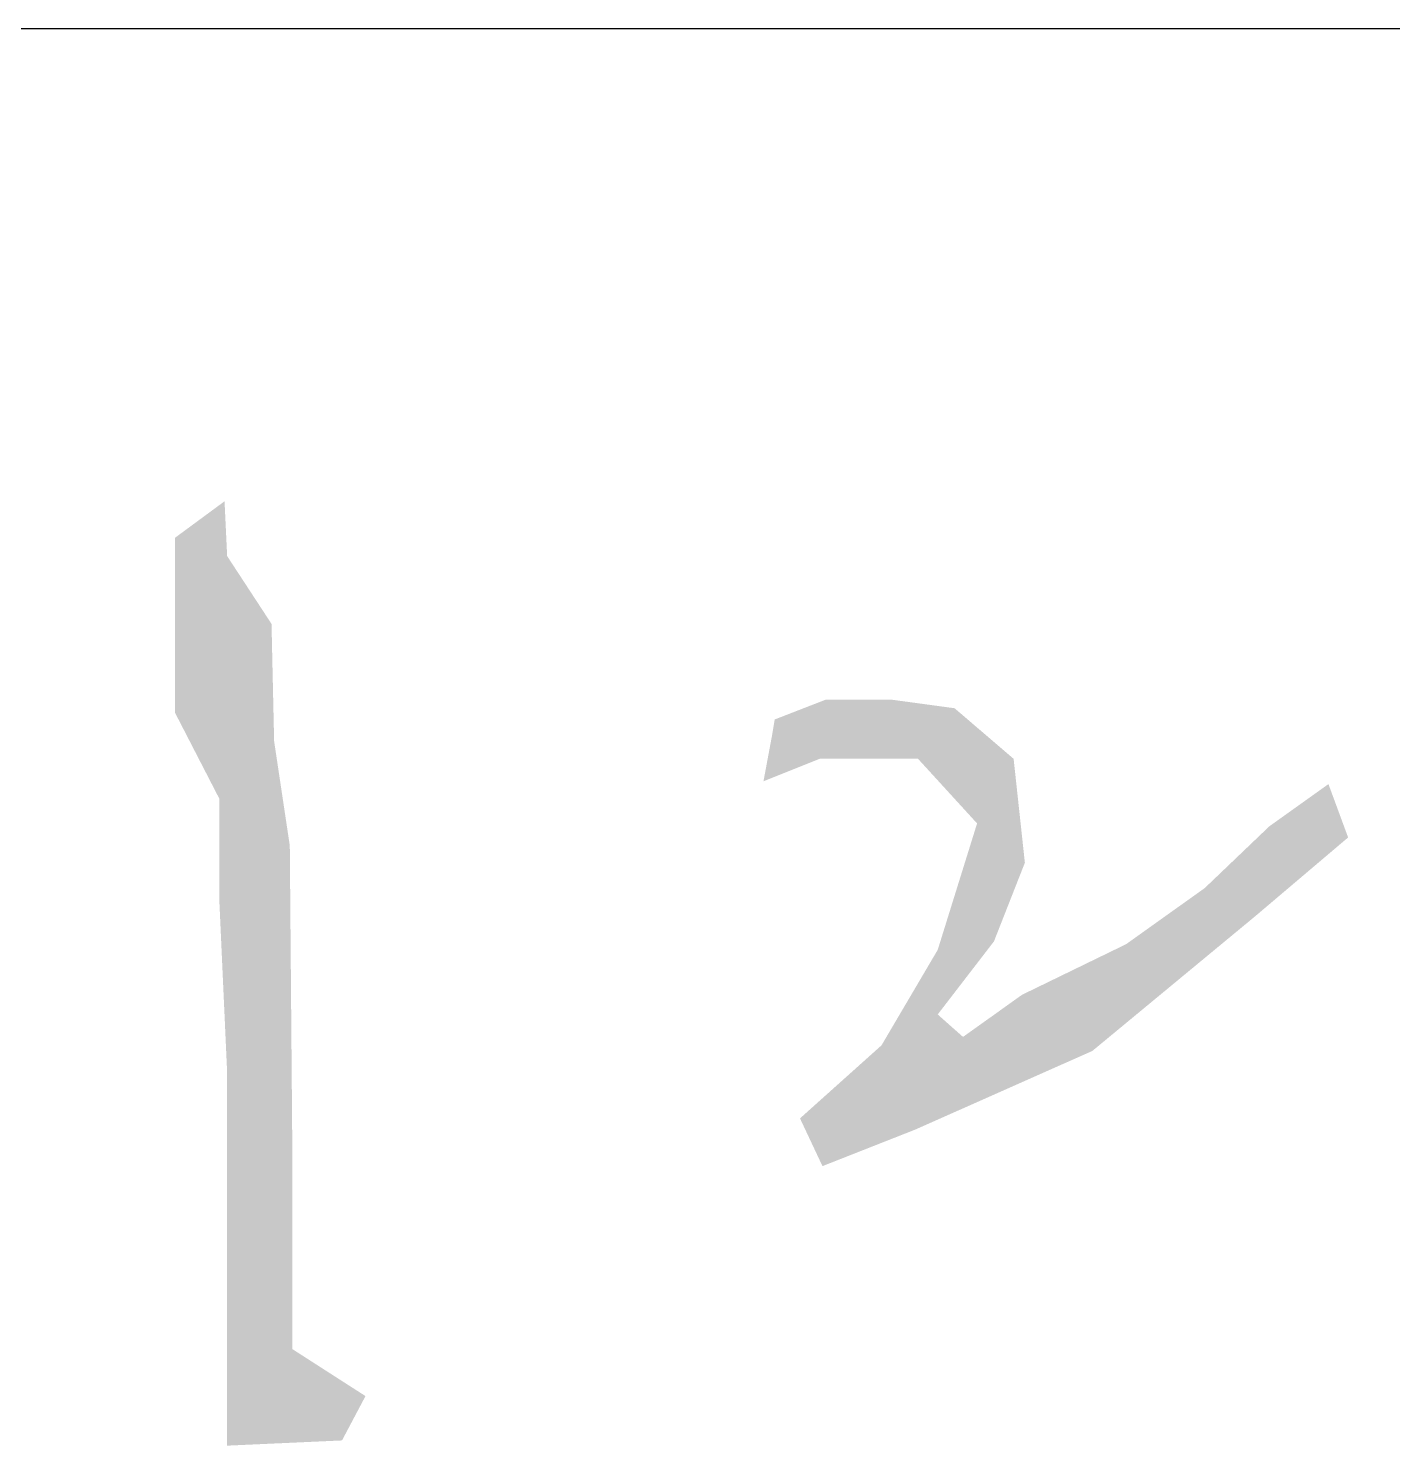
# Model space of a CAD drawing. Extents: x -2746917 to -971774, y -3334247 to -3250358.
# Drawn here: x -2281639.9 to -2281207.4, y -3307778.7 to -3307329.6 of the extents above; entities that cross this region are included whole.
import ezdxf

# ---------------------------------------------------------------- set-up
doc = ezdxf.new("R2010")
doc.units = 0
doc.header["$LTSCALE"] = 1000
doc.header["$MEASUREMENT"] = 0
doc.layers.get('0').update_dxf_attribs({"linetype": 'CONTINUOUS'})
doc.layers.add('HATCH', color=254, linetype='CONTINUOUS')
doc.layers.add('PUB_TITLE', color=4, linetype='CONTINUOUS')

# ---------------------------------------------------------------- blocks, each defined once
blk = doc.blocks.new('*U3516')
for points in [[(696353.71, -16157.17), (696375.68, -16286.32), (696375.68, -16140.99)], [(696375.68, -16140.99), (696378.27, -16393.52), (696378.27, -16139.09)], [(696375.68, -16336.7), (696375.68, -16140.99), (696378.27, -16393.52)], [(696378.27, -16393.52), (696378.27, -16139.09), (696379.56, -16421.94)], [(696353.71, -16243.71), (696353.71, -16157.17), (696375.68, -16286.32)], [(696650.74, -16247.11), (696663.28, -16270.48), (696663.28, -16242.24)], [(696663.28, -16242.24), (696673.02, -16266.58), (696673.02, -16238.46)], [(696673.02, -16238.46), (696674.41, -16266.58), (696674.41, -16237.92)], [(696674.41, -16237.92), (696675.8, -16266.58), (696675.8, -16237.38)], [(696721.74, -16266.58), (696721.74, -16239.08), (696731.49, -16277.24)], [(696731.49, -16277.24), (696731.49, -16240.41), (696739.84, -16286.38)], [(696739.84, -16286.38), (696739.84, -16241.55), (696744.02, -16290.95)], [(696649.35, -16255.46), (696650.74, -16275.48), (696650.74, -16247.11)], [(696744.02, -16290.95), (696744.02, -16245.12), (696750.98, -16298.57)], [(696895.77, -16299.96), (696925.01, -16313.78), (696925.01, -16279.1)], [(696744.02, -16320.92), (696750.98, -16367.83), (696750.98, -16298.57)], [(696888.81, -16306.61), (696895.77, -16338.56), (696895.77, -16299.96)], [(696863.75, -16330.56), (696888.81, -16344.46), (696888.81, -16306.61)], [(696739.84, -16334.33), (696744.02, -16376.87), (696744.02, -16320.92)], [(696731.49, -16361.15), (696739.84, -16382.29), (696739.84, -16334.33)], [(696824.77, -16358.37), (696863.75, -16365.18), (696863.75, -16330.56)], [(696721.74, -16377.7), (696731.49, -16445.21), (696731.49, -16361.15)], [(696808.06, -16366.49), (696824.77, -16397.41), (696824.77, -16358.37)], [(696774.65, -16382.73), (696808.06, -16411.22), (696808.06, -16366.49)], [(696709.21, -16398.98), (696720.35, -16450.16), (696720.35, -16380.07)], [(696720.35, -16380.07), (696721.74, -16449.54), (696721.74, -16377.7)], [(696769.08, -16386.38), (696773.26, -16426.67), (696773.26, -16383.4)], [(696773.26, -16383.4), (696774.65, -16426.05), (696774.65, -16382.73)], [(696759.34, -16393.34), (696769.08, -16428.53), (696769.08, -16386.38)], [(696750.98, -16399.3), (696759.34, -16432.85), (696759.34, -16393.34)], [(696703.64, -16408.44), (696709.21, -16454.54), (696709.21, -16398.98)], [(696744.02, -16404.27), (696750.98, -16436.56), (696750.98, -16399.3)], [(696675.8, -16433.38), (696703.64, -16456.73), (696703.64, -16408.44)], [(696674.41, -16434.62), (696675.8, -16467.69), (696675.8, -16433.38)], [(696663.28, -16444.6), (696673.02, -16465.28), (696673.02, -16435.87)], [(696673.02, -16435.87), (696674.41, -16468.24), (696674.41, -16434.62)], [(696673.02, -16465.28), (696673.02, -16435.87), (696674.41, -16468.24)]]:
    blk.add_solid(points)
at = {"extrusion": (0, 0, -1)}
for points in [[(-696378.27, -16139.09), (-696379.56, -16421.94), (-696379.56, -16166.21)], [(-696379.56, -16606.63), (-696379.56, -16166.21), (-696401.54, -16605.63)], [(-696379.56, -16166.21), (-696401.54, -16605.63), (-696401.54, -16199.79)], [(-696401.54, -16605.63), (-696401.54, -16199.79), (-696402.83, -16605.57)], [(-696401.54, -16199.79), (-696402.83, -16605.57), (-696402.83, -16257.91)], [(-696663.28, -16270.48), (-696663.28, -16242.24), (-696673.02, -16266.58)], [(-696673.02, -16266.58), (-696673.02, -16238.46), (-696674.41, -16266.58)], [(-696674.41, -16266.58), (-696674.41, -16237.92), (-696675.8, -16266.58)], [(-696675.8, -16266.58), (-696675.8, -16237.38), (-696703.64, -16266.58)], [(-696675.8, -16237.38), (-696703.64, -16266.58), (-696703.64, -16237.38)], [(-696703.64, -16266.58), (-696703.64, -16237.38), (-696709.21, -16266.58)], [(-696703.64, -16237.38), (-696709.21, -16266.58), (-696709.21, -16237.38)], [(-696709.21, -16266.58), (-696709.21, -16237.38), (-696720.35, -16266.58)], [(-696709.21, -16237.38), (-696720.35, -16266.58), (-696720.35, -16238.89)], [(-696720.35, -16266.58), (-696720.35, -16238.89), (-696721.74, -16266.58)], [(-696720.35, -16238.89), (-696721.74, -16266.58), (-696721.74, -16239.08)], [(-696721.74, -16239.08), (-696731.49, -16277.24), (-696731.49, -16240.41)], [(-696731.49, -16240.41), (-696739.84, -16286.38), (-696739.84, -16241.55)], [(-696739.84, -16241.55), (-696744.02, -16290.95), (-696744.02, -16245.12)], [(-696650.74, -16275.48), (-696650.74, -16247.11), (-696663.28, -16270.48)], [(-696744.02, -16245.12), (-696750.98, -16298.57), (-696750.98, -16251.09)], [(-696750.98, -16367.83), (-696750.98, -16251.09), (-696759.34, -16356.98)], [(-696750.98, -16251.09), (-696759.34, -16356.98), (-696759.34, -16258.24)], [(-696402.83, -16605.57), (-696402.83, -16257.91), (-696410.59, -16605.22)], [(-696402.83, -16257.91), (-696410.59, -16605.22), (-696410.59, -16309.57)], [(-696645.18, -16277.71), (-696649.35, -16276.04), (-696649.35, -16255.46)], [(-696649.35, -16276.04), (-696649.35, -16255.46), (-696650.74, -16275.48)], [(-696759.34, -16356.98), (-696759.34, -16258.24), (-696769.08, -16332.2)], [(-696759.34, -16258.24), (-696769.08, -16332.2), (-696769.08, -16266.58)], [(-696769.08, -16332.2), (-696769.08, -16266.58), (-696773.26, -16321.58)], [(-696769.08, -16266.58), (-696773.26, -16321.58), (-696773.26, -16305.16)], [(-696925.01, -16313.78), (-696925.01, -16279.1), (-696934.75, -16305.52)], [(-696895.77, -16338.56), (-696895.77, -16299.96), (-696925.01, -16313.78)], [(-696773.26, -16321.58), (-696773.26, -16305.16), (-696774.65, -16318.04)], [(-696888.81, -16344.46), (-696888.81, -16306.61), (-696895.77, -16338.56)], [(-696410.59, -16605.22), (-696410.59, -16309.57), (-696411.88, -16605.16)], [(-696410.59, -16309.57), (-696411.88, -16605.16), (-696411.88, -16464.56)], [(-696744.02, -16376.87), (-696744.02, -16320.92), (-696750.98, -16367.83)], [(-696739.84, -16382.29), (-696739.84, -16334.33), (-696744.02, -16376.87)], [(-696863.75, -16365.18), (-696863.75, -16330.56), (-696888.81, -16344.46)], [(-696731.49, -16393.14), (-696731.49, -16361.15), (-696739.84, -16382.29)], [(-696824.77, -16397.41), (-696824.77, -16358.37), (-696863.75, -16365.18)], [(-696808.06, -16411.22), (-696808.06, -16366.49), (-696824.77, -16397.41)], [(-696720.35, -16450.16), (-696720.35, -16380.07), (-696721.74, -16449.54)], [(-696721.74, -16449.54), (-696721.74, -16377.7), (-696731.49, -16445.21)], [(-696773.26, -16426.67), (-696773.26, -16383.4), (-696774.65, -16426.05)], [(-696774.65, -16426.05), (-696774.65, -16382.73), (-696808.06, -16411.22)], [(-696769.08, -16428.53), (-696769.08, -16386.38), (-696773.26, -16426.67)], [(-696731.49, -16445.21), (-696731.49, -16393.14), (-696739.84, -16441.5)], [(-696731.49, -16393.14), (-696739.84, -16441.5), (-696739.84, -16400.56)], [(-696759.34, -16432.85), (-696759.34, -16393.34), (-696769.08, -16428.53)], [(-696709.21, -16454.54), (-696709.21, -16398.98), (-696720.35, -16450.16)], [(-696739.84, -16441.5), (-696739.84, -16400.56), (-696744.02, -16439.65)], [(-696739.84, -16400.56), (-696744.02, -16439.65), (-696744.02, -16404.27)], [(-696744.02, -16439.65), (-696744.02, -16404.27), (-696750.98, -16436.56)], [(-696750.98, -16436.56), (-696750.98, -16399.3), (-696759.34, -16432.85)], [(-696703.64, -16456.73), (-696703.64, -16408.44), (-696709.21, -16454.54)], [(-696675.8, -16467.69), (-696675.8, -16433.38), (-696703.64, -16456.73)], [(-696674.41, -16468.24), (-696674.41, -16434.62), (-696675.8, -16467.69)], [(-696411.88, -16605.16), (-696411.88, -16558.84), (-696436.45, -16604.05)], [(-696411.88, -16558.84), (-696436.45, -16604.05), (-696436.45, -16574.62)], [(-696436.45, -16604.05), (-696436.45, -16574.62), (-696448.08, -16582.09)]]:
    blk.add_solid(points, dxfattribs=at)
blk = doc.blocks.new('A$C6B365CFD')
at = {"layer": 'PUB_TITLE', "color": 4}
blk.add_line((-2387.84, -8249.24), (2844.18, -8249.24), dxfattribs=at)
at = {"layer": 'HATCH', "xscale": 0.6400000001303852, "yscale": 0.6399999996647239, "zscale": 0.6399999999999864}
blk.add_blockref('*U3516', (-443310.78, 1929.92), dxfattribs=at)

msp = doc.modelspace()

# ---------------------------------------------------------------- block references
at = {"ltscale": 1.5}
msp.add_blockref('A$C6B365CFD', (-2283948.99, -3299080.41), dxfattribs=at)

doc.saveas('drawing.dxf')
